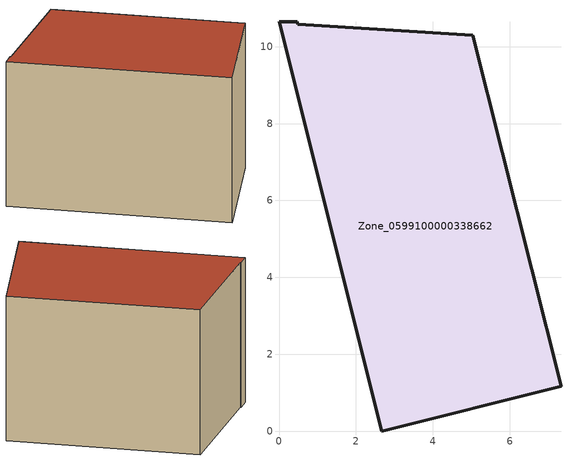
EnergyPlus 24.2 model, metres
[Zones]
Zone_0599100000338662
 floor ground (C_G): 0.49,10.59 5.04,10.3 7.33,1.17 2.67,0 0,10.65 0.48,10.65 z0
 wall outside (C_F): 2.67,0 7.33,1.17 5.04,10.3 0.49,10.59 0.48,10.65 0,10.65 2.67,0 z0:8.35
 roof outside (C_R): 7.33,1.17 5.04,10.3 0.49,10.59 0.48,10.65 0,10.65 2.67,0 z8.35
[BUILDING]
Pand.0599100000338662: North Axis=0; Terrain=City; Loads Convergence Tolerance Value=0.04; Temperature Convergence Tolerance Value=0.4; Solar Distribution=FullExterior; Maximum Number of Warmup Days=25; Minimum Number of Warmup Days=1
[Site:Location]
Rotterdam.The.Hague.AP_ZH_NLD Design_Conditions: Latitude=51.96; Longitude=4.45; Time Zone=1; Elevation=-4.5
[SITE:GROUNDTEMPERATURE:BUILDINGSURFACE]
18, 18, 18, 18, 18, 18, 18, 18, 18, 18, 18, 18
[MATERIAL] Thermal Absorptance=0.9; Solar Absorptance=0.7; Visible Absorptance=0.7
Name | Roughness | Thickness | Conductivity | Density | Specific Heat
G.TI.1992-2005 | MediumSmooth | 0.15 | 0.06 | 540 | 1210
F.TI.1992-2005 | Rough | 0.3 | 0.12 | 1920 | 840
R.TI.1992-2005 | MediumRough | 0.2 | 0.08 | 1500 | 1000
[CONSTRUCTION]
C_G: G.TI.1992-2005
C_F: F.TI.1992-2005
C_R: R.TI.1992-2005
[ZONE]
Zone_0599100000338662: Type=1; Multiplier=1; Ceiling Height=Autocalculate; Volume=Autocalculate; Floor Area=autocalculate; Part of Total Floor Area=Yes
[ZONEINFILTRATION:DESIGNFLOWRATE]
Infil_Zone_0599100000338662: Zone or ZoneList or Space or SpaceList=Zone_0599100000338662; Schedule=AlwaysOn; Design Flow Rate Calculation Method=Flow/Area; Flow Rate per Floor Area=0.0015; Constant Term Coefficient=1; Temperature Term Coefficient=0; Velocity Term Coefficient=0; Velocity Squared Term Coefficient=0
[HVACTEMPLATE:ZONE:IDEALLOADSAIRSYSTEM]
Zone_0599100000338662: Maximum Heating Supply Air Temperature=50; Minimum Cooling Supply Air Temperature=13; Maximum Heating Supply Air Humidity Ratio=0.0156; Minimum Cooling Supply Air Humidity Ratio=0.0077; Heating Limit=NoLimit; Cooling Limit=NoLimit; Dehumidification Control Type=ConstantSensibleHeatRatio; Cooling Sensible Heat Ratio=0.7; Dehumidification Setpoint=60; Humidification Control Type=None; Humidification Setpoint=30; Outdoor Air Method=None; Outdoor Air Flow Rate per Person=0.00944; Outdoor Air Flow Rate per Zone Floor Area=0; Outdoor Air Flow Rate per Zone=0; Demand Controlled Ventilation Type=None; Outdoor Air Economizer Type=NoEconomizer; Heat Recovery Type=None; Sensible Heat Recovery Effectiveness=0.7; Latent Heat Recovery Effectiveness=0.65
[ZONECONTROL:THERMOSTAT]
ThermostatControl_Zone_0599100000338662: Zone or ZoneList=Zone_0599100000338662; Control Type Schedule=DualSetpointControlType; Control 1=Thermostat_Zone_0599100000338662; Temperature Difference Between Cutout And Setpoint=0
[THERMOSTATSETPOINT:DUALSETPOINT]
Thermostat_Zone_0599100000338662: Heating Setpoint Temperature Schedule=HeatingSetpoint_Zone_0599100000338662; Cooling Setpoint Temperature Schedule=CoolingSetpoint_Zone_0599100000338662
[SCHEDULE:COMPACT]
HeatingSetpoint_Zone_0599100000338662: Through: 12/31, For: AllDays, Until: 24:00, 21
CoolingSetpoint_Zone_0599100000338662: Through: 12/31, For: AllDays, Until: 24:00, 24
DualSetpointControlType: Through: 12/31, For: AllDays, Until: 24:00, 4
AlwaysOn: Through: 12/31, For: AllDays, Until: 24:00, 1
